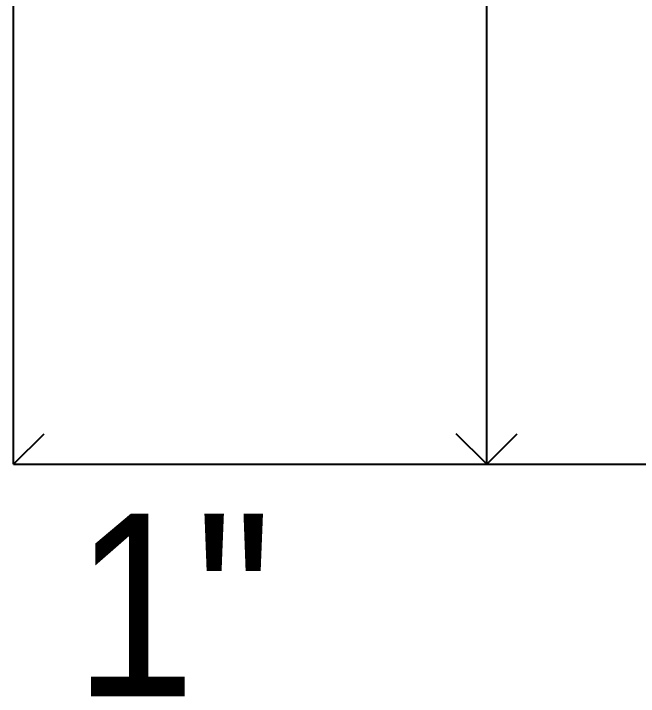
# Model space of a CAD drawing. Header units: inches. Extents: x -16404 to 14624, y -1591 to 16152.
# Drawn here: x -8262.7 to -8139.6, y 5881.7 to 6016.3 of the extents above; entities that cross this region are included whole.
import ezdxf

# ---------------------------------------------------------------- set-up
doc = ezdxf.new("R2010")
doc.units = ezdxf.units.IN
doc.header["$LTSCALE"] = 24
doc.header["$MEASUREMENT"] = 0
doc.linetypes.add('DASHED2', pattern=[0.375, 0.25, -0.125])
doc.layers.get('0').update_dxf_attribs({"linetype": 'CONTINUOUS'})
doc.layers.add('S-ANNO-GRID-NONPLOT', color=251, linetype='CONTINUOUS', plot=False)
doc.layers.add('S-ANNO-NOTE', color=4, linetype='CONTINUOUS')
doc.styles.add('Arial', font='arial.ttf', dxfattribs={"width": 0.85})

# ---------------------------------------------------------------- blocks, each defined once
blk = doc.blocks.new('Se_24x36_DETAILS_GRID')
for p, q in [((0, 0), (0, 7.667)), ((7.767, 0), (7.767, 7.667)), ((0, 0), (0.5, 0.5)), ((7.767, 0), (8.267, 0.5)), ((0, 0), (7.767, 0)), ((7.767, 0), (15.535, 0))]:
    blk.add_line(p, q)
at = {"linetype": 'DASHED2', "ltscale": 0.5}
blk.add_line((7.767, 0), (7.267, 0.5), dxfattribs=at)

msp = doc.modelspace()

# ---------------------------------------------------------------- block references
at = {"layer": 'S-ANNO-GRID-NONPLOT', "xscale": 12, "yscale": 12, "zscale": 12}
msp.add_blockref('Se_24x36_DETAILS_GRID', (-8262.69501, 5927.4655), dxfattribs=at)

# ---------------------------------------------------------------- texts
at = {"layer": 'S-ANNO-NOTE', "color": 191, "insert": (-8250.69501, 5917.70365), "char_height": 36, "width": 59.0975878, "attachment_point": 1, "style": 'Arial'}
msp.add_mtext('1"', dxfattribs=at)

doc.saveas('drawing.dxf')
